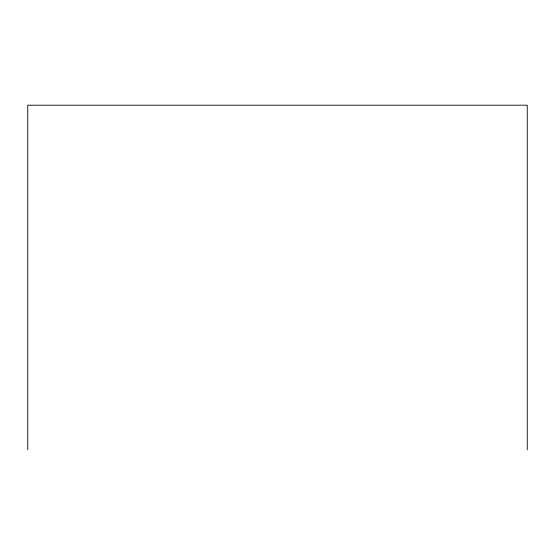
<?xml version="1.0" encoding="UTF-8"?>
<svg xmlns="http://www.w3.org/2000/svg" width="555" height="555" viewBox="0 0 555 555"><rect width="100%" height="100%" fill="white"/><g stroke="black" fill="none" stroke-linecap="round" stroke-linejoin="round"><path stroke-width="0.83" d="M527.25 449.807L527.25 105.193L27.75 105.193L27.75 449.807"/></g></svg>
